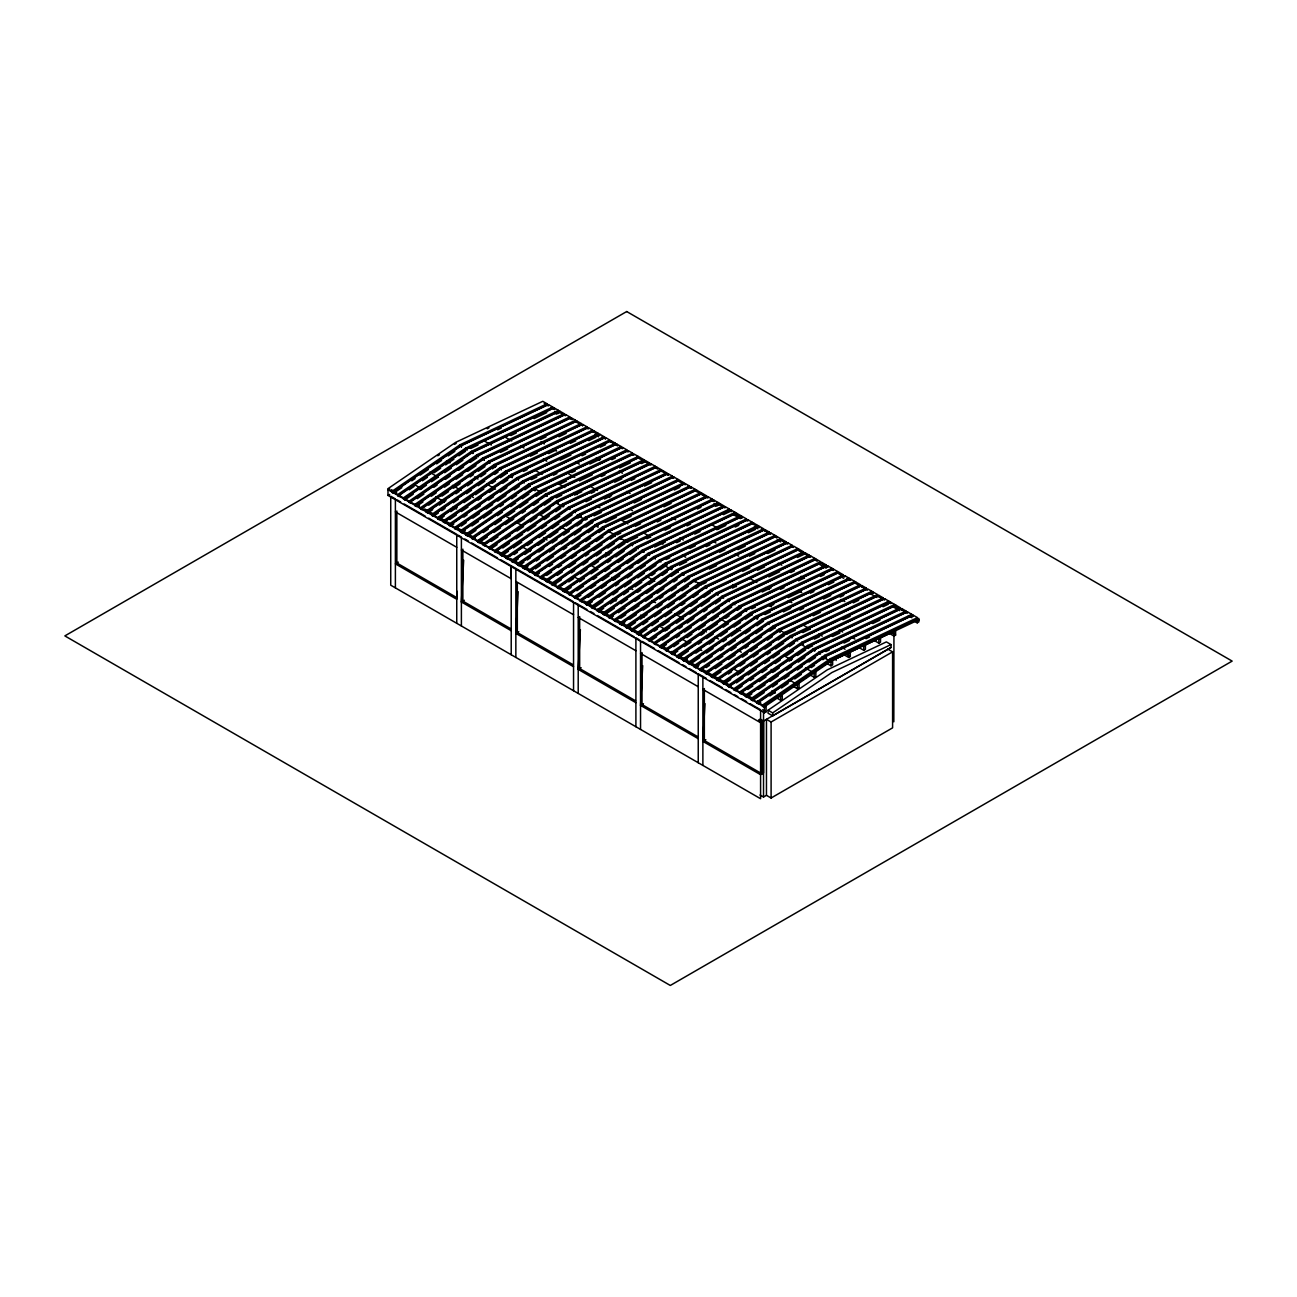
<?xml version="1.0" encoding="UTF-8"?>
<svg xmlns="http://www.w3.org/2000/svg" width="1297" height="1297" viewBox="0 0 1297 1297"><rect width="100%" height="100%" fill="white"/><g stroke="black" fill="none" stroke-linecap="round" stroke-linejoin="round"><path stroke-width="1.5" d="M558.44 410.355L471.411 451.372L471.378 452.637L558.294 411.684L558.44 410.355L554.176 407.89L467.131 448.908L399.119 495.405L399.249 496.589L397.822 495.762L465.704 449.329L552.587 408.393L552.749 407.063L548.469 404.599L461.424 445.617L461.408 446.881L459.997 444.79L547.042 403.772L546.896 405.102L459.981 446.055L392.132 492.471L393.558 493.298L401.827 487.64M467.131 450.156L465.704 448.081L552.749 407.063M472.805 453.464L472.821 452.199L559.866 411.181L564.146 413.646L563.984 414.975L477.069 455.928L409.22 502.344L410.646 503.171L410.517 501.988L478.528 455.49L565.573 414.473L569.837 416.937L569.691 418.266L482.776 459.219L414.927 505.635L416.353 506.462L422.968 501.923M478.528 456.739L477.101 454.663L564.146 413.646M581.234 423.519L494.206 464.537L494.173 465.801L581.088 424.849L581.234 423.519L576.97 421.055L489.926 462.072L421.914 508.57L422.044 509.753L420.617 508.927L488.499 462.494L575.382 421.557L575.544 420.228L571.264 417.764L484.219 458.781L484.203 460.03L482.808 457.954L569.837 416.937M489.926 463.321L488.499 461.246L575.544 420.228M495.6 466.612L495.632 465.347L582.661 424.346L586.941 426.81L586.779 428.14L499.88 469.092L432.014 515.509L433.441 516.336L438.418 512.931M501.323 469.887L499.896 467.828L586.941 426.81M500.399 477.718L507.03 473.178L505.603 471.119L592.632 430.101L592.486 431.431L505.571 472.367L437.721 518.8L439.148 519.627L444.109 516.222M512.72 476.469L511.294 474.41L598.339 433.393L598.176 434.722L511.277 475.659L443.412 522.091L444.839 522.902L444.709 521.734L512.72 475.221L599.765 434.203L604.029 436.684L603.883 438.013L516.968 478.95L449.119 525.382L450.545 526.193L453.853 523.939M465.25 530.522L461.943 532.775L460.516 531.965L528.398 485.516L615.281 444.595L615.427 443.25L611.163 440.785L524.118 481.803L456.106 528.317L456.236 529.484L454.809 528.673L522.691 482.225L609.574 441.304L609.736 439.959L605.456 437.494L518.427 478.512L518.395 479.777L517 477.685L604.029 436.684M524.118 483.051L522.691 480.976L609.736 439.959M524.847 489.747L529.825 486.343L528.398 484.267L615.427 443.25M626.824 449.832L539.795 490.85L539.763 492.114L626.678 451.161L626.824 449.832L622.56 447.368L535.515 488.385L535.499 489.65L534.088 487.559L621.133 446.541L620.971 447.887L534.072 488.823L466.207 535.239L467.633 536.066L475.918 530.408M541.189 492.941L541.222 491.676L628.251 450.659L632.531 453.123L632.369 454.453L545.47 495.405L545.486 494.141L632.531 453.123M545.47 495.405L546.912 496.216L546.912 494.968L633.957 453.95L638.221 456.414L638.075 457.744L551.16 498.697L483.311 545.113L484.738 545.94L484.608 544.772L552.619 498.259L639.648 457.241L643.928 459.705L643.766 461.035L556.867 501.988L489.001 548.404L490.428 549.231L497.059 544.708M552.619 499.507L551.193 497.432L638.221 456.414M655.325 466.288L568.281 507.305L568.264 508.57L655.163 467.617L655.325 466.288L651.045 463.823L564.017 504.841L496.005 551.355L496.135 552.522L494.708 551.695L562.59 505.263L649.473 464.326L649.619 462.997L645.355 460.532L558.31 501.55L558.294 502.814L556.883 500.723L643.928 459.705M564.017 506.089L562.59 504.014L649.619 462.997M569.691 509.397L569.707 508.132L656.752 467.115L661.016 469.579L660.87 470.908L573.955 511.861L506.106 558.277L507.532 559.104L507.403 557.921L575.414 511.423L662.443 470.406L666.723 472.87L666.577 474.199L579.662 515.152L511.796 561.569L513.223 562.395L518.2 558.991M575.414 512.672L573.987 510.596L661.016 469.579M577.797 518.216L581.105 515.963L579.678 513.888L666.723 472.87M585.352 518.443L585.385 517.179L672.413 476.161L672.268 477.491L585.352 518.443L586.811 519.254L586.811 518.006L673.84 476.988L678.12 479.452L677.974 480.782L591.059 521.734L523.194 568.151L524.62 568.978L527.944 566.708M586.779 519.254L586.811 518.006L518.8 564.503L518.93 565.687L523.891 562.282M585.887 527.068L592.502 522.545L591.075 520.47L678.12 479.452M592.486 522.545L592.502 521.297L679.547 480.279L683.811 482.743L683.665 484.073L596.75 525.026L528.9 571.442L530.327 572.269L530.197 571.085L598.209 524.572L685.238 483.57L689.518 486.035L689.372 487.364L602.457 528.301L534.591 574.733L536.018 575.56L539.341 573.29M598.209 525.82L596.782 523.761L683.811 482.743M598.938 532.516L603.899 529.111L602.473 527.052L689.518 486.035M609.606 532.402L608.18 530.343L695.208 489.326L695.062 490.655L608.147 531.592L540.298 578.024L541.724 578.851L541.595 577.668L609.606 531.154L696.635 490.136L700.915 492.617L700.769 493.946L613.854 534.883L545.988 581.315L547.415 582.126L547.302 580.959L615.297 534.445L702.342 493.427L706.622 495.908L706.46 497.237L619.544 538.174L551.695 584.607L553.122 585.417L561.406 579.759M610.336 539.098L615.297 535.693L613.87 533.634L700.915 492.617M718.019 502.474L630.974 543.492L630.942 544.756L717.857 503.82L718.019 502.474L713.739 500.01L626.694 541.027L558.699 587.541L558.812 588.708L557.402 587.898L625.267 541.449L712.166 500.529L712.312 499.183L708.032 496.719L621.004 537.736L620.971 539.001L619.577 536.909L706.622 495.908M626.694 542.276L625.267 540.201L712.312 499.183M632.369 545.583L632.401 544.318L719.446 503.301L723.71 505.765L723.564 507.111L636.649 548.047L568.799 594.464L570.21 595.291L570.096 594.123L638.092 547.61L725.136 506.592L729.417 509.056L729.254 510.386L642.339 551.338L642.372 550.074L729.417 509.056M638.092 548.858L636.665 546.783L723.71 505.765M642.339 551.338L643.798 552.149L643.798 550.901L730.843 509.883L735.107 512.347L734.961 513.677L648.046 554.63L580.197 601.046L581.623 601.873L581.494 600.706L649.489 554.192L736.534 513.174L740.814 515.639L740.652 516.968L653.737 557.921L585.887 604.337L587.314 605.164L592.275 601.759M649.489 555.44L648.062 553.365L735.107 512.347M602.943 601.662L593.021 608.455L591.594 607.628L659.46 561.196L746.359 520.259L746.505 518.93L742.241 516.465L655.196 557.483L655.163 558.748L653.769 556.656L740.814 515.639M660.886 562.023L659.46 559.947L746.505 518.93M665.134 564.503L665.166 563.238L752.211 522.221L752.049 523.55L665.134 564.503L666.593 565.314L659.962 569.837M613.416 616.059L610.109 618.329L608.682 617.502L676.564 571.069L763.447 530.133L763.609 528.803L759.329 526.339L672.284 567.356L672.268 568.621L670.857 566.53L757.902 525.512L757.756 526.841L670.841 567.794L602.992 614.211L604.418 615.037L614.34 608.244M671.36 576.419L677.991 571.896L676.564 569.821L763.609 528.803M677.958 571.912L677.991 570.648L765.035 529.63L769.299 532.094L769.153 533.424L682.238 574.376L682.254 573.112L769.299 532.094M682.238 574.376L683.681 575.187L683.681 573.939L770.726 532.921L775.006 535.385L774.844 536.715L687.929 577.668L620.079 624.084L621.506 624.911L624.814 622.641M684.427 581.867L689.388 578.478L687.961 576.403L775.006 535.385M646.879 629.11L638.61 634.784L637.184 633.957L705.065 587.525L791.948 546.588L792.094 545.259L787.83 542.778L700.785 583.796L632.774 630.31L632.904 631.493L631.477 630.666L699.359 584.234L786.241 543.297L786.404 541.968L782.123 539.503L695.079 580.521L695.062 581.769L693.668 579.694L780.697 538.677L780.551 540.006L693.636 580.959L625.786 627.375L627.213 628.202L635.481 622.528M700.785 585.044L699.359 582.985L786.404 541.968M656.622 636.827L650.008 641.35L648.581 640.54L716.463 594.091L803.346 553.171L803.492 551.841L799.228 549.361L712.183 590.378L644.171 636.892L644.301 638.075L642.874 637.249L710.756 590.816L797.639 549.879L797.801 548.55L793.521 546.069L706.476 587.087L706.46 588.352L705.065 586.276L792.094 545.259M712.183 591.627L710.756 589.568L797.801 548.55M814.889 558.407L727.86 599.425L727.828 600.689L814.743 559.753L814.889 558.407L810.625 555.943L723.58 596.96L655.569 643.474L655.698 644.641L654.272 643.831L722.153 597.382L809.036 556.462L809.198 555.116L804.918 552.652L717.889 593.669L717.857 594.934L716.463 592.859L803.492 551.841M723.58 598.209L722.153 596.134L809.198 555.116M729.254 601.516L729.287 600.252L816.316 559.234L820.596 561.698L820.434 563.044L733.535 603.98L665.669 650.413L667.096 651.224L666.966 650.056L734.977 603.543L822.022 562.525L826.286 564.989L826.14 566.335L739.225 607.272L671.376 653.688L672.803 654.515L677.764 651.126M734.977 604.791L733.551 602.716L820.596 561.698M737.361 610.352L740.684 608.082L740.684 606.834L827.713 565.816L831.993 568.281L831.831 569.61L744.932 610.563L677.066 656.979L678.493 657.806L688.431 651.013M687.507 658.827L684.2 661.097L682.773 660.27L750.655 613.838L837.538 572.901L837.684 571.572L833.42 569.107L746.375 610.125L746.359 611.39L744.948 609.298L831.993 568.281M745.451 619.188L752.082 614.665L750.655 612.589L837.684 571.572M849.081 578.154L762.052 619.172L762.02 620.436L848.935 579.483L849.081 578.154L844.817 575.69L757.772 616.707L757.756 617.972L756.346 615.88L843.39 574.863L843.228 576.192L756.329 617.145L688.464 663.561L689.891 664.388L699.829 657.595M769.17 624.538L767.743 622.463L854.788 581.445L854.626 582.775L767.727 623.727L699.861 670.144L701.288 670.971L701.158 669.803L769.17 623.29L856.215 582.272L860.478 584.736L860.333 586.066L773.417 627.018L773.45 625.754L860.478 584.736M774.844 627.845L774.876 626.581L861.905 585.563L866.185 588.027L866.023 589.357L779.124 630.31L711.259 676.726L712.685 677.553L720.97 671.895M730.714 679.596L724.083 684.135L722.656 683.308L790.538 636.876L877.421 595.939L877.583 594.61L873.303 592.145L786.274 633.163L718.262 679.66L718.392 680.844L716.965 680.017L784.847 633.585L871.73 592.648L871.876 591.319L867.612 588.854L780.567 629.872L780.551 631.136L779.14 629.045L866.185 588.027M786.241 634.411L784.847 632.336L871.876 591.319M751.855 693.895L746.877 697.3L745.451 696.473L813.332 650.04L900.231 609.104L900.377 607.774L896.097 605.294L809.069 646.311L741.057 692.825L741.187 694.008L739.76 693.182L807.642 646.749L894.525 605.812L894.671 604.483L890.407 602.003L803.362 643.02L735.367 689.534L735.48 690.717L734.053 689.891L801.935 643.458L888.834 602.521L888.98 601.192L884.7 598.728L797.671 639.745L729.66 686.243L729.789 687.426L728.363 686.599L796.245 640.167L883.127 599.23L883.273 597.901L879.009 595.436L791.964 636.454L791.948 637.702L790.538 635.627L877.583 594.61M797.671 640.977L796.245 638.918L883.273 597.901M803.362 644.269L801.935 642.21L888.98 601.192M812.668 645.874L809.036 647.576L807.609 646.749L807.642 645.501L894.671 604.483M906.068 611.065L819.039 652.083L819.007 653.331L905.922 612.395L906.068 611.065L901.804 608.585L814.759 649.602L814.743 650.867L813.332 650.04L813.332 648.792L900.377 607.774M824.714 656.622L824.73 655.358L911.775 614.34L911.629 615.686L824.714 656.622L826.157 657.433L822.849 659.703M831.863 660.724L830.437 658.649L917.465 617.631L917.319 618.977L830.404 659.914L762.555 706.346L763.982 707.157L831.863 660.724L918.746 619.788L918.892 618.458L831.863 659.476L763.852 705.99L763.982 707.157M457.192 591.319L456.755 599.279L395.39 563.838L398.325 562.136M511.213 630.715L461.392 601.954L463.678 560.223M573.55 666.707L515.849 633.39L518.135 591.659M635.903 702.698L578.203 669.382L580.375 629.629M698.24 738.69L640.54 705.373L642.712 665.637M760.026 719.008L763.528 721.019L763.528 772.996L760.593 774.682L702.877 741.365L704.952 703.606M548.469 404.599L548.323 405.929L544.205 403.464M554.014 409.22L554.176 407.89M559.866 411.181L559.72 412.511L556.089 414.213M565.573 414.473L565.411 415.802L558.196 411.554M571.118 419.093L571.264 417.764M576.808 422.384L576.97 421.055M582.515 425.675L582.661 424.346M592.632 430.101L588.368 427.621L588.206 428.967L586.779 428.14M593.913 432.258L594.058 430.912L598.339 433.393M599.765 434.203L599.603 435.549L591.464 430.766M605.31 438.824L605.456 437.494M611 442.115L611.163 440.785M616.707 445.406L616.853 444.077L621.133 446.541M622.56 447.368L622.398 448.697L620.971 447.887M628.251 450.659L628.105 451.988L626.678 451.161M639.502 458.571L639.648 457.241M645.355 460.532L645.193 461.862L641.577 463.564M651.045 463.823L650.899 465.153L636.989 457.047M656.59 468.444L656.752 467.115M662.443 470.406L662.297 471.735L660.87 470.908M667.987 475.026L668.15 473.697L672.413 476.161M673.84 476.988L673.694 478.317L672.268 477.491M679.385 481.609L679.547 480.279M685.092 484.9L685.238 483.57M690.798 488.191L690.944 486.845L695.208 489.326M696.489 491.482L696.635 490.136M702.196 494.773L702.342 493.427M708.032 496.719L707.886 498.048L694.77 490.412M713.593 501.339L713.739 500.01M719.446 503.301L719.284 504.63L715.668 506.349M725.136 506.592L724.991 507.921L717.533 503.544M730.843 509.883L730.681 511.213L723.434 514.633M736.388 514.504L736.534 513.174M742.241 516.465L742.079 517.795L734.961 513.677M752.211 522.221L747.931 519.757L747.785 521.086L746.359 520.259M753.476 524.377L753.638 523.048L757.902 525.512M759.183 527.668L759.329 526.339M764.873 530.959L765.035 529.63M770.58 534.251L770.726 532.921M776.271 537.542L776.433 536.212L780.697 538.677M782.123 539.503L781.978 540.833L780.551 540.006M787.83 542.778L787.668 544.124L782.318 540.946M799.065 550.706L799.228 549.361M804.918 552.652L804.772 553.997L797.525 557.402M810.625 555.943L810.463 557.272L796.326 549.036M816.17 560.563L816.316 559.234M822.022 562.525L821.86 563.855L820.434 563.044M827.567 567.146L827.713 565.816M833.42 569.107L833.258 570.437L831.831 569.61M838.964 573.728L839.11 572.399L843.39 574.863M844.655 577.019L844.817 575.69M850.362 580.31L850.508 578.981L854.788 581.445M856.052 583.601L856.215 582.272M861.759 586.893L861.905 585.563M873.303 592.145L873.157 593.475L871.73 592.648M878.847 596.766L879.009 595.436M884.7 598.728L884.554 600.057L876.869 595.534M890.245 603.348L890.407 602.003M895.951 606.639L896.097 605.294M901.642 609.93L901.804 608.585M911.775 614.34L907.495 611.876L907.349 613.222L905.922 612.395M917.465 617.631L913.201 615.167L913.056 616.497L911.629 615.686M392.132 492.471L392.002 491.304L459.997 444.79L459.997 446.038M393.558 493.298L393.429 492.13L461.424 445.617L461.424 446.865M411.765 480.847L415.072 478.577M420.033 475.172L428.318 469.514M436.603 463.856L441.564 460.451M448.178 455.928L454.809 451.388M397.822 495.762L397.693 494.595L465.704 448.081L465.704 449.329M409.187 489.796L414.148 486.391M422.433 480.733L427.394 477.328M434.025 472.805L440.64 468.266M445.601 464.877L453.885 459.219M458.846 455.814L465.477 451.291M403.529 499.053L403.399 497.886L471.411 451.372L471.411 452.621L403.529 499.053L404.956 499.88L413.224 494.222M404.956 499.88L404.826 498.697L472.821 452.199L472.821 453.447L471.378 452.637M419.855 489.682L426.47 485.159M431.447 481.754L438.062 477.231M444.676 472.692L451.307 468.168M456.268 464.764L462.899 460.24M409.22 502.344L409.09 501.177L477.101 454.663L477.101 455.912M417.277 498.632L423.892 494.108M433.83 487.315L437.138 485.046M445.422 479.387L450.383 475.983M458.668 470.325L463.629 466.92M470.244 462.397L476.874 457.857M414.927 505.635L414.797 504.468L482.808 457.954L482.808 459.203M416.353 506.462L416.224 505.279L484.219 458.781L484.219 460.03M431.252 496.265L436.214 492.86M444.498 487.202L449.459 483.813M456.074 479.274L462.705 474.751M467.666 471.346L475.95 465.688M420.617 508.927L420.487 507.743L488.499 461.246L488.499 462.494M428.675 505.214L435.289 500.691M441.92 496.151L448.535 491.628M453.496 488.223L460.127 483.7M470.065 476.907L473.373 474.637M478.334 471.249L484.965 466.709M426.324 512.218L426.194 511.034L494.206 464.537L494.206 465.785L426.324 512.218L427.751 513.045L432.712 509.64M427.751 513.045L427.621 511.861L495.632 465.347L495.632 466.596L492.309 468.865M439.343 505.117L445.957 500.577M455.896 493.784L459.203 491.514M467.487 485.856L472.448 482.452M480.717 476.793L485.694 473.405M432.014 515.509L431.885 514.325L499.896 467.828L499.896 469.076M433.441 516.336L433.311 515.152L501.323 468.639L588.368 427.621M441.726 510.661L445.033 508.408M453.318 502.733L458.279 499.345M466.563 493.671L471.524 490.282M478.139 485.743L484.77 481.219M494.708 474.426L498.016 472.157M437.721 518.8L437.592 517.616L505.603 471.119L505.603 472.367M439.148 519.627L439.018 518.443L507.03 471.93L594.058 430.912M450.74 511.699L457.355 507.159M463.969 502.636L470.6 498.097M475.561 494.708L483.846 489.034M492.114 483.376L495.438 481.106M443.412 522.091L443.282 520.908L511.294 474.41L511.294 475.659M449.816 519.513L456.431 514.974M461.392 511.585L468.022 507.046M477.961 500.253L481.268 497.999M489.536 492.325L494.514 488.937M502.782 483.262L507.759 479.874M449.119 525.382L448.989 524.199L517 477.685L517 478.933M450.545 526.193L450.416 525.026L518.427 478.512L518.427 479.76M463.791 517.146L467.098 514.877M475.383 509.218L480.344 505.814M488.612 500.156L493.59 496.751M500.204 492.228L506.835 487.688M454.809 528.673L454.68 527.49L522.691 480.976L522.691 482.225M461.213 526.096L466.174 522.691M472.789 518.168L479.42 513.628M486.035 509.105L492.665 504.565M497.626 501.177L505.911 495.519M514.179 489.844L519.157 486.456M460.516 531.965L460.386 530.781L528.398 484.267L528.398 485.516M461.943 532.775L461.813 531.608L529.825 485.094L616.853 444.077M471.865 525.982L478.496 521.459M483.457 518.054L491.741 512.396M500.01 506.738L503.333 504.468M511.602 498.81L516.579 495.405M466.207 535.239L466.077 534.072L534.088 487.559L534.088 488.807M467.633 536.066L467.504 534.899L535.515 488.385L535.515 489.634M497.432 515.687L502.409 512.283M510.678 506.624L515.655 503.22M522.269 498.697L528.9 494.157M471.913 538.531L471.784 537.363L539.795 490.85L539.795 492.098L471.913 538.531L473.34 539.357L473.21 538.19L541.222 491.676L541.222 492.925L536.245 496.329M483.262 532.564L488.239 529.16M494.854 524.637L501.485 520.113M508.1 515.574L514.731 511.05M519.692 507.646L527.976 501.988M477.604 541.822L477.474 540.654L545.486 494.141L545.486 495.389L477.604 541.822L479.031 542.649L487.315 536.99M479.031 542.649L478.901 541.481L546.912 494.968L546.912 496.216M493.93 532.451L500.561 527.928M505.522 524.523L513.807 518.865M522.075 513.207L525.398 510.937M533.667 505.279L538.644 501.874M483.311 545.113L483.181 543.946L551.193 497.432L551.193 498.68M491.352 541.416L497.983 536.877M519.497 522.156L524.474 518.751M532.743 513.093L537.72 509.705M544.335 505.165L550.966 500.642M489.001 548.404L488.888 547.237L556.883 500.723L556.883 501.971M490.428 549.231L490.298 548.064L558.31 501.55L558.31 502.798M505.327 539.033L510.305 535.645M516.919 531.105L523.55 526.582M530.165 522.043L536.796 517.519M541.757 514.115L550.041 508.456M494.708 551.695L494.579 550.528L562.59 504.014L562.59 505.263M502.75 547.999L509.381 543.459M515.995 538.936L522.626 534.396M527.587 531.008L535.872 525.334M544.14 519.675L549.117 516.287M555.732 511.748L560.693 508.359M500.399 554.986L500.285 553.819L568.281 507.305L568.281 508.554L500.399 554.986L501.826 555.813L508.456 551.274M501.826 555.813L501.696 554.63L569.707 508.132L569.707 509.381L568.264 508.57M513.417 547.885L521.702 542.227M541.562 528.625L546.54 525.236M554.808 519.562L559.769 516.174M506.106 558.277L505.976 557.11L573.987 510.596L573.987 511.845M514.147 554.565L517.471 552.311M527.393 545.518L532.37 542.114M538.985 537.59L545.615 533.051M552.23 528.528L558.861 523.988M563.822 520.6L572.09 514.925M511.796 561.569L511.683 560.401L579.678 513.888L579.678 515.136M513.223 562.395L513.109 561.212L581.105 514.714L668.15 473.697M524.815 554.467L531.446 549.928M538.06 545.405L544.691 540.865M549.652 537.477L557.937 531.819M566.205 526.144L571.183 522.756M517.503 564.86L517.373 563.692L585.385 517.179L585.385 518.427L517.503 564.86L518.93 565.687M527.198 560.012L530.522 557.759M538.79 552.084L543.767 548.696M552.036 543.038L557.013 539.633M563.628 535.11L568.589 531.705M576.873 526.047L581.834 522.642M523.194 568.151L523.08 566.967L591.075 520.47L591.075 521.718M524.62 568.978L524.507 567.794L592.502 521.297L592.502 522.545M536.212 561.05L539.52 558.78M549.458 551.987L554.435 548.582M561.05 544.059L567.664 539.52M574.295 534.996L580.91 530.473M528.9 571.442L528.771 570.258L596.782 523.761L596.782 525.009M535.288 568.864L540.265 565.46M546.88 560.936L553.511 556.413M563.433 549.604L566.757 547.35M571.718 543.946L579.986 538.287M588.271 532.629L593.232 529.225M534.591 574.733L534.477 573.55L602.473 527.052L602.473 528.301M536.018 575.56L535.904 574.376L603.899 527.863L690.944 486.845M549.263 566.497L552.587 564.227M560.855 558.569L565.832 555.165M574.101 549.506L579.062 546.102M585.693 541.579L590.654 538.174M540.298 578.024L540.168 576.841L608.18 530.343L608.18 531.592M546.686 575.446L551.663 572.042M558.277 567.519L561.585 565.249M571.523 558.456L576.484 555.067M583.115 550.528L589.73 546.005M596.361 541.465L602.975 536.942M545.988 581.315L545.875 580.132L613.87 533.634L613.87 534.883M557.353 575.333L562.331 571.945M568.945 567.405L575.56 562.882M585.498 556.089L588.806 553.819M593.783 550.414L602.051 544.756M551.695 584.607L551.565 583.423L619.577 536.909L619.577 538.158M553.122 585.417L552.992 584.25L621.004 537.736L621.004 538.985M571.328 572.966L574.636 570.696M582.92 565.038L587.881 561.633M596.166 555.975L601.127 552.587M607.758 548.047L614.373 543.524M557.402 587.898L557.272 586.714L625.267 540.201L625.267 541.449M568.751 581.915L573.728 578.527M580.343 573.987L586.957 569.464M593.588 564.925L598.549 561.536M605.18 556.997L611.795 552.473M618.426 547.934L625.041 543.411M563.093 591.189L562.963 590.005L630.974 543.492L630.974 544.74L563.093 591.189L564.519 591.999L571.134 587.476M564.519 591.999L564.39 590.832L632.401 544.318L632.401 545.567L630.942 544.756M579.419 581.818L584.38 578.413M591.01 573.89L597.625 569.351M607.563 562.558L610.871 560.288M615.848 556.899L624.116 551.225M568.799 594.464L568.67 593.296L636.665 546.783L636.665 548.031M576.841 590.767L583.455 586.228M593.394 579.435L596.701 577.181M604.986 571.507L609.947 568.118M618.231 562.444L623.192 559.056M629.823 554.516L636.438 549.993M574.49 597.755L574.36 596.588L642.372 550.074L642.372 551.322L574.49 597.755L575.917 598.582L575.787 597.414L643.798 550.901L643.798 552.149M577.57 597.447L580.878 595.193M590.816 588.384L595.777 584.996M602.408 580.456L609.023 575.933M615.653 571.41L620.615 568.005M627.245 563.482L633.86 558.942M580.197 601.046L580.067 599.879L648.062 553.365L648.062 554.613M588.238 597.35L593.199 593.945M601.484 588.287L606.445 584.882M613.076 580.359L619.69 575.819M629.629 569.026L632.936 566.773M637.913 563.368L646.182 557.71M585.887 604.337L585.758 603.17L653.769 556.656L653.769 557.905M587.314 605.164L587.184 603.997L655.196 557.483L655.196 558.731M598.906 597.236L605.521 592.713M615.459 585.904L618.766 583.65M627.051 577.976L632.012 574.587M640.296 568.929L645.258 565.524M591.594 607.628L591.464 606.461L659.46 559.947L659.46 561.196M593.021 608.455L592.891 607.288L660.886 560.774L747.931 519.757M612.881 594.869L617.842 591.464M624.473 586.941L631.088 582.402M637.719 577.878L644.333 573.339M649.311 569.95L655.925 565.411M597.285 610.919L597.155 609.752L665.166 563.238L665.166 564.487L597.285 610.919L598.711 611.746L603.672 608.342M598.711 611.746L598.582 610.579L666.593 564.065L753.638 523.048M610.303 603.818L616.918 599.295M623.549 594.756L628.51 591.367M635.141 586.828L641.756 582.304M651.694 575.511L655.001 573.242M602.992 614.211L602.862 613.043L670.857 566.53L670.857 567.778M604.418 615.037L604.289 613.854L672.284 567.356L672.284 568.605M620.971 603.705L627.586 599.182M637.524 592.389L640.831 590.119M649.116 584.461L654.077 581.056M662.362 575.398L667.323 571.993M608.682 617.502L608.552 616.334L676.564 569.821L676.564 571.069M610.109 618.329L609.979 617.145L677.991 570.648L677.991 571.896M618.393 612.67L625.008 608.131M634.946 601.338L639.907 597.933M646.538 593.41L653.153 588.887M659.784 584.347L666.399 579.824M614.389 620.793L614.259 619.626L682.254 573.112L682.254 574.36L614.389 620.793L615.816 621.62L615.686 620.436L683.681 573.939L683.681 575.187M620.777 618.215L625.738 614.827M632.369 610.287L638.983 605.764M645.614 601.224L652.229 596.701M657.206 593.296L663.821 588.773M673.759 581.98L677.066 579.71M620.079 624.084L619.95 622.917L687.961 576.403L687.961 577.651M621.506 624.911L621.376 623.727L689.388 577.23L776.433 536.212M629.791 619.236L636.405 614.713M643.036 610.19L649.651 605.65M659.589 598.857L662.897 596.588M671.181 590.929L676.142 587.525M625.786 627.375L625.657 626.192L693.668 579.694L693.668 580.943M627.213 628.202L627.083 627.018L695.079 580.521L695.079 581.753M640.459 619.139L647.073 614.6M657.012 607.807L661.973 604.418M668.603 599.879L675.218 595.355M681.849 590.816L688.464 586.293M631.477 630.666L631.347 629.483L699.359 582.985L699.359 584.234M642.842 624.684L647.803 621.295M654.434 616.756L661.048 612.233M667.679 607.709L674.294 603.17M679.255 599.781L685.886 595.242M695.824 588.449L699.132 586.179M637.184 633.957L637.054 632.774L705.065 586.276L705.065 587.525M638.61 634.784L638.481 633.601L706.476 587.087L706.476 588.335M651.856 625.721L658.471 621.182M665.102 616.659L671.716 612.119M681.655 605.326L684.962 603.073M693.247 597.398L698.208 594.01M642.874 637.249L642.745 636.065L710.756 589.568L710.756 590.816M654.239 631.266L657.547 629.013M662.508 625.608L669.139 621.085M679.077 614.275L684.038 610.887M690.653 606.348L697.283 601.824M703.898 597.301L710.529 592.761M648.581 640.54L648.451 639.356L716.463 592.859L716.463 594.091M650.008 641.35L649.878 640.183L717.889 593.669L717.889 594.918M664.907 631.169L669.868 627.764M676.499 623.241L683.114 618.701M689.745 614.178L696.359 609.639M701.32 606.25L709.605 600.592M654.272 643.831L654.142 642.647L722.153 596.134L722.153 597.382M662.329 640.118L668.944 635.595M678.882 628.786L682.19 626.532M687.151 623.127L693.782 618.604M703.72 611.811L707.027 609.541M715.296 603.883L720.273 600.479M659.978 647.122L659.849 645.938L727.86 599.425L727.86 600.673L659.978 647.122L661.405 647.933L666.366 644.544M661.405 647.933L661.275 646.765L729.287 600.252L729.287 601.5L727.828 600.689M676.304 637.751L679.612 635.481M684.573 632.077L691.204 627.553M701.142 620.76L706.103 617.356M712.718 612.832L719.349 608.293M665.669 650.413L665.539 649.23L733.551 602.716L733.551 603.964M673.727 646.7L678.688 643.296M686.972 637.638L691.933 634.233M698.548 629.71L705.179 625.186M711.794 620.647L718.425 616.124M723.386 612.719L731.67 607.061M671.376 653.688L671.246 652.521L739.258 606.007L826.286 564.989M672.803 654.515L672.673 653.348L740.684 606.834L740.684 608.082M684.394 646.587L691.009 642.064M700.947 635.271L704.255 633.001M709.216 629.596L717.5 623.938M725.785 618.28L729.092 616.01M677.066 656.979L676.937 655.812L744.948 609.298L744.948 610.547M678.493 657.806L678.363 656.639L746.375 610.125L746.375 611.373M698.37 644.22L701.677 641.95M706.638 638.562L713.269 634.022M723.191 627.229L728.168 623.825M734.783 619.301L741.414 614.778M682.773 660.27L682.644 659.103L750.655 612.589L750.655 613.838M684.2 661.097L684.07 659.93L752.082 613.416L839.11 572.399M695.792 653.169L700.753 649.781M709.037 644.106L713.999 640.718M720.613 636.178L727.244 631.655M733.859 627.116L740.49 622.592M688.464 663.561L688.334 662.394L756.346 615.88L756.346 617.129M689.891 664.388L689.761 663.221L757.772 616.707L757.772 617.956M706.443 653.056L713.074 648.532M723.013 641.739L726.32 639.47M731.281 636.081L739.566 630.407M694.171 666.853L694.041 665.685L762.052 619.172L762.052 620.42L694.171 666.853L695.597 667.679L698.905 665.41M695.597 667.679L695.468 666.512L763.479 619.998L850.508 578.981M703.866 662.021L712.15 656.347M720.435 650.689L723.742 648.419M728.703 645.031L735.334 640.491M745.256 633.698L750.233 630.31M756.848 625.77L763.479 621.247L762.02 620.436M699.861 670.144L699.732 668.976L767.743 622.463L767.743 623.711M706.265 667.566L709.572 665.312M717.841 659.638L722.818 656.25M731.086 650.591L736.064 647.187M742.678 642.663L749.309 638.124M755.924 633.601L762.555 629.061M705.568 673.435L705.438 672.268L773.45 625.754L773.45 627.002L705.568 673.435L706.995 674.262L706.865 673.078L774.876 626.581L774.876 627.829L769.899 631.217M715.263 668.603L721.894 664.064M728.509 659.541L735.14 655.001M745.078 648.208L748.385 645.938M753.346 642.55L761.631 636.892M711.259 676.726L711.145 675.559L779.14 629.045L779.14 630.293M712.685 677.553L712.556 676.369L780.567 629.872L780.567 631.12M725.931 668.49L734.215 662.832M742.484 657.157L747.461 653.769M750.768 651.499L757.399 646.976M767.321 640.183L772.299 636.778M716.965 680.017L716.836 678.85L784.847 632.336L784.847 633.585M728.33 674.051L731.638 671.781M739.906 666.123L744.883 662.718M753.152 657.06L758.129 653.656M764.744 649.132L771.375 644.593M777.989 640.07L784.62 635.53M722.656 683.308L722.542 682.141L790.538 635.627L790.538 636.876M724.083 684.135L723.953 682.952L791.964 636.454L791.964 637.702M737.328 675.072L743.959 670.533M750.574 666.01L757.205 661.486M767.127 654.677L770.45 652.423M775.411 649.019L783.696 643.361M728.363 686.599L728.233 685.416L796.245 638.918L796.245 640.167M736.404 682.887L743.035 678.363M747.996 674.959L756.281 669.301M764.549 663.642L769.526 660.238M772.834 657.968L779.448 653.445M789.387 646.652L794.348 643.247M734.053 689.891L733.94 688.707L801.935 642.21L801.935 643.458M737.134 689.582L742.111 686.178M750.379 680.52L753.703 678.25M761.971 672.592L766.949 669.187M775.217 663.529L780.194 660.124M786.809 655.601L793.424 651.078M739.76 693.182L739.63 691.998L807.642 645.501L807.642 646.749M747.802 689.469L752.779 686.081M759.394 681.541L766.024 677.018M772.639 672.478L779.27 667.955M789.192 661.162L792.516 658.892M797.477 655.488L805.745 649.829M745.451 696.473L745.337 695.289L813.332 648.792L813.332 650.04M746.877 697.3L746.764 696.116L814.759 649.602L814.759 650.851M758.469 689.356L765.1 684.832M770.061 681.428L778.346 675.769M786.614 670.111L791.592 666.707M798.206 662.183L804.837 657.644M751.158 699.764L751.028 698.58L819.039 652.083L819.039 653.315L751.158 699.764L752.584 700.575L764.176 692.647M752.584 700.575L752.455 699.407L820.466 652.894L907.495 611.876M772.445 686.988L777.422 683.6M784.037 679.061L789.014 675.672M797.282 669.998L802.243 666.609M808.874 662.07L815.489 657.547M756.848 703.055L756.735 701.872L824.73 655.358L824.73 656.606L756.848 703.055L758.275 703.866L758.161 702.698L826.157 656.185L913.201 615.167M769.867 695.938L774.844 692.549M781.459 688.01L788.09 683.487M794.704 678.963L801.319 674.424M811.257 667.631L814.565 665.361M762.555 706.346L762.425 705.163L830.437 658.649L830.437 659.897M768.424 703.039L774.957 698.597M781.491 694.138L786.387 690.798M802.713 679.677L807.609 676.337M815.781 670.76L827.21 662.978M768.035 710.221L827.21 669.884L886.37 641.902L891.023 644.577L891.023 647.56L772.688 715.879L768.035 713.204L768.035 710.221L772.688 712.896L772.688 715.879M772.688 712.896L831.847 672.559L891.023 644.577M454.534 444.304L456.204 443.347M437.738 455.766L439.407 454.793M487.283 428.772L488.969 427.799M387.998 489.699L764.436 707.043L766.105 706.071L766.105 711.794L764.436 712.766L387.998 495.422L387.998 489.699L389.667 488.742M387.998 495.422L389.667 494.465M461.392 601.954L464.342 600.252M515.849 633.39L518.784 631.704M578.203 669.382L581.137 667.696M640.54 705.373L643.474 703.687M822.217 656.59L830.972 661.648L832.642 660.676L832.642 664.875L830.972 665.831L827.47 663.821M805.421 668.052L814.176 673.094L815.845 672.138L815.845 676.321L814.176 677.293L810.674 675.267M788.625 679.498L797.379 684.557L799.065 683.6L799.065 687.783L797.379 688.756L793.877 686.729M702.877 741.365L705.827 739.679M848.627 657.433L850.297 656.46L850.297 652.261L848.627 653.234L848.627 657.433L843.374 654.401M863.737 650.3L865.407 649.327L865.407 645.144L863.737 646.101L863.737 650.3L858.484 647.268M918.892 619.804L917.222 620.76L917.222 622.852L918.892 621.879L918.892 619.804L917.319 618.977M878.831 643.166L880.517 642.21L880.517 638.011L878.831 638.983L878.831 643.166L873.578 640.134M780.583 700.202L782.269 699.245L782.269 695.046L780.583 696.019L780.583 700.202L777.081 698.191M893.828 721.797L893.941 631.85L895.611 630.877L895.611 635.076L893.941 636.049L888.688 633.001M890.893 647.479L760.593 722.721L702.877 689.404M766.462 795.337L766.462 719.332L771.099 722.007L892.595 651.856L892.595 727.86L771.099 798.012L766.462 795.337L763.528 797.023L760.026 795.012M832.674 660.384L845.401 654.369M850.864 651.775L859.96 647.479M863.591 645.76L876.334 639.729M879.982 638.011L889.077 633.714M497.626 429.81L501.242 428.107M470.73 448.454L477.961 445.049M534.105 418.607L546.767 412.624M510.823 435.549L516.255 432.987M500.496 452.361L507.743 448.94M540.606 439.44L546.037 436.878M558.975 436.765L566.222 433.344M530.262 456.252L537.509 452.848M548.647 453.577L555.878 450.172M570.372 443.347L575.803 440.785M523.566 471.362L527.182 469.66M588.741 440.656L595.988 437.251M560.045 460.159L570.907 455.036M531.332 479.663L536.763 477.101M582.029 455.766L585.66 454.063M600.138 447.238L605.569 444.676M553.333 475.269L556.948 473.567M571.701 472.594L575.333 470.876M589.811 464.05L600.673 458.943M543.005 492.082L546.621 490.379M561.115 483.554L566.546 480.992M611.811 459.673L615.427 457.971M579.483 480.879L592.162 474.897M556.202 497.821L561.65 495.259M601.484 476.485L605.099 474.783M619.577 467.958L630.439 462.834M574.587 495.13L581.818 491.725M591.14 493.298L594.772 491.595M614.681 482.208L621.928 478.804M585.985 501.712L591.416 499.15M631.25 480.393L634.865 478.674M604.353 499.037L611.6 495.616M644.463 486.116L651.694 482.695M594.026 515.849L601.273 512.445M634.12 502.928L641.367 499.523M605.423 522.432L616.286 517.308M674.229 490.007L679.66 487.461M623.792 519.74L631.039 516.336M663.902 506.835L671.133 503.414M617.08 534.867L620.712 533.148M635.19 526.323L640.621 523.777M657.19 521.945L660.805 520.243M628.478 541.433L637.54 537.169M697.283 509.024L700.915 507.322M646.863 538.758L650.478 537.055M664.972 530.23L670.403 527.668M686.956 525.836L690.588 524.134M654.628 547.042L665.491 541.919M676.629 542.665L680.244 540.946M694.738 534.121L700.169 531.575M716.738 529.743L725.785 525.48M666.301 559.477L669.917 557.775M689.842 548.388L695.273 545.826M735.107 527.052L738.723 525.35M706.395 546.556L710.026 544.853M679.515 565.2L686.745 561.796M748.32 532.791L755.551 529.371M719.608 552.279L725.039 549.717M737.977 549.604L745.224 546.183M709.281 569.107L716.528 565.687M749.374 556.186L754.805 553.624M702.569 584.217L706.184 582.499M767.759 553.495L774.99 550.09M742.678 571.296L749.909 567.875M757.432 570.323L764.663 566.902M732.335 588.108L735.966 586.406M768.829 576.906L779.692 571.782M790.813 572.512L794.445 570.81M762.117 592.016L771.164 587.752M780.486 589.324L784.101 587.622M798.595 580.797L804.027 578.235M751.79 608.828L755.405 607.126M820.596 576.419L824.211 574.701M770.159 606.153L773.774 604.434M788.268 597.609L800.93 591.643M764.987 614.551L770.418 611.989M810.252 593.232L813.884 591.529M828.361 584.704L833.793 582.142M783.372 611.876L790.603 608.455M799.925 610.044L803.556 608.342M823.465 598.955L830.712 595.55M840.034 597.123L843.65 595.42M813.138 615.767L820.385 612.362M788.057 633.568L795.304 630.147M853.231 602.862L858.663 600.3M802.811 632.596L810.041 629.175M842.904 619.674L850.151 616.253M814.208 639.178L819.639 636.616M883.014 606.753L888.445 604.191M832.577 636.487L839.824 633.082M872.686 623.565L879.917 620.161M825.865 651.597L829.496 649.894M843.974 643.069L849.405 640.507M865.974 638.691L869.59 636.973M547.042 403.772L542.778 401.308L455.733 442.326L387.722 488.839L392.002 491.304M551.209 407.517L554.694 409.528M568.702 417.618L572.204 419.644M575.382 421.557L582.71 425.708M601.97 436.83L605.472 438.856M608.974 440.867L617.729 445.925M632.369 454.453L633.795 455.279M654.499 467.147L658.001 469.174M663.253 472.205L668.506 475.237M677.261 480.295L684.265 484.332M687.767 486.359L691.269 488.385M710.529 499.507L714.031 501.517M728.039 509.608L731.54 511.634M750.801 522.756L757.805 526.793M761.307 528.819L770.061 533.878M773.563 535.888L777.065 537.915M791.948 546.588L793.375 547.415M813.835 559.137L817.337 561.163M822.59 564.195L827.843 567.227M836.597 572.285L843.601 576.322M847.103 578.349L850.605 580.375M854.107 582.402L864.613 588.465M866.023 589.357L867.45 590.184M887.375 601.597L890.877 603.624M894.379 605.65L904.884 611.714M736.55 515.055L741.787 518.087M554.776 411.506L558.277 413.532M595.047 434.754L598.549 436.781M714.112 503.495L717.614 505.522M733.372 514.617L740.376 518.67M754.384 526.744L757.886 528.771M777.146 539.892L780.648 541.919M819.169 564.146L826.173 568.199M840.18 576.29L843.682 578.3M869.947 593.475L876.95 597.512M892.709 606.607L899.713 610.66M908.467 615.702L911.969 617.729M913.72 620.825L917.222 622.852M596.215 458.019L599.717 460.046M618.977 471.168L622.479 473.194M711.777 524.75L718.781 528.787M778.297 563.157L781.799 565.184M801.06 576.29L804.562 578.316M841.331 599.554L844.833 601.565M892.109 633.049L895.611 635.076M540.833 441.904L544.335 443.931M553.089 448.973L556.591 450.999M575.852 462.121L579.354 464.148M626.629 491.433L630.131 493.46M672.154 517.714L675.656 519.74M712.426 540.962L715.928 542.989M735.188 554.111L738.69 556.137M798.222 590.508L801.724 592.518M887.959 649.181L892.595 651.856M504.728 436.894L511.731 440.948M520.486 446.006L523.988 448.016M543.232 459.138L546.734 461.165M567.746 473.292L574.749 477.328M590.508 486.44L597.512 490.477M606.266 495.535L609.768 497.545M629.029 508.667L632.531 510.694M679.806 537.996L683.308 540.006M749.844 578.43L756.848 582.466M765.603 587.525L769.105 589.535M788.365 600.657L791.867 602.683M839.143 629.985L842.645 631.996M851.399 637.054L854.901 639.081M484.365 440.996L491.368 445.033M535.142 470.308L542.146 474.362M557.905 483.457L564.908 487.494M573.663 492.552L577.165 494.579M596.425 505.684L599.927 507.711M620.939 519.838L627.943 523.891M643.701 532.986L650.705 537.023M659.46 542.081L662.962 544.108M682.222 555.229L685.724 557.24M732.983 584.542L736.485 586.568M768.002 604.759L771.504 606.785M803.021 624.976L810.025 629.013M818.78 634.071L822.282 636.097M841.542 647.219L845.044 649.23M846.795 654.434L850.297 656.46M534.996 488.823L542 492.876M608.536 531.284L615.54 535.337M620.793 538.368L627.797 542.405M694.333 580.813L701.337 584.866M780.129 630.358L787.133 634.395M494.173 465.801L495.632 466.596M539.763 492.114L541.222 492.925M773.417 627.018L774.876 627.829M819.007 653.331L820.466 654.142M508.813 475.642L512.315 477.669M531.575 488.791L535.077 490.801M556.089 502.944L563.093 506.981M577.1 515.071L585.855 520.129M594.61 525.172L598.112 527.198M662.897 564.6L671.651 569.659M753.93 617.161L757.432 619.188M776.692 630.31L780.194 632.336M801.206 644.463L808.209 648.5M446.492 460.824L449.994 462.834M474.507 476.988L478.009 479.015M486.764 484.073L495.519 489.131M539.293 514.39L546.296 518.443M560.304 526.533L569.059 531.575M605.829 552.814L609.331 554.824M646.101 576.063L654.855 581.121M719.624 618.523L728.379 623.565M737.134 628.623L740.636 630.65M784.409 655.925L791.413 659.962M429.696 472.27L438.451 477.328M452.458 485.418L461.213 490.477M469.968 495.519L473.47 497.545M504.987 515.736L511.991 519.789M515.493 521.816L522.496 525.852M543.508 537.979L547.01 540.006M590.784 565.281L597.787 569.318M611.795 577.408L615.297 579.435M629.304 587.509L632.806 589.535M652.067 600.657L655.569 602.683M674.829 613.805L683.584 618.847M702.828 629.969L706.33 631.996M715.085 637.054L718.587 639.064M737.847 650.186L741.349 652.213M771.115 669.398L774.617 671.424M414.651 484.738L421.655 488.791M435.662 496.881L444.417 501.923M453.172 506.981L456.674 509.008M521.459 546.41L530.214 551.468M573.987 576.727L580.991 580.78M612.508 598.971L616.01 600.997M640.523 615.151L644.025 617.161M659.784 626.273L666.788 630.31M680.795 638.4L689.55 643.458M698.289 648.5L701.79 650.527M733.308 668.717L740.311 672.77M771.828 690.961L775.33 692.987M391.418 489.747L396.671 492.779M415.932 503.901L419.434 505.927M424.686 508.959L435.192 515.022M438.694 517.049L452.702 525.139M456.204 527.149L475.464 538.271M478.966 540.298L484.219 543.33M496.475 550.398L506.981 556.462M510.483 558.488L536.747 573.647M542 576.679L556.008 584.769M559.51 586.795L571.766 593.864M584.023 600.949L594.529 607.012M598.03 609.039L612.038 617.113M615.54 619.139L641.804 634.298M661.065 645.42L666.318 648.451M671.57 651.483L675.072 653.51M678.574 655.536L697.835 666.658M701.337 668.668L731.103 685.854M741.608 691.933L752.114 697.997M757.351 701.029L760.853 703.039M393.429 492.13L397.693 494.595M399.119 495.405L403.399 497.886M404.826 498.697L409.09 501.177M410.517 501.988L414.797 504.468M416.224 505.279L420.487 507.743M421.914 508.57L426.194 511.034M427.621 511.861L431.885 514.325M433.311 515.152L437.592 517.616M439.018 518.443L443.282 520.908M444.709 521.734L448.989 524.199M450.416 525.026L454.68 527.49M456.106 528.317L460.386 530.781M461.813 531.608L466.077 534.072M467.504 534.899L471.784 537.363M473.21 538.19L477.474 540.654M478.901 541.481L483.181 543.946M484.608 544.772L488.888 547.237M490.298 548.064L494.579 550.528M496.005 551.355L500.285 553.819M501.696 554.63L505.976 557.11M507.403 557.921L511.683 560.401M513.109 561.212L517.373 563.692M518.8 564.503L523.08 566.967M524.507 567.794L528.771 570.258M530.197 571.085L534.477 573.55M535.904 574.376L540.168 576.841M541.595 577.668L545.875 580.132M547.302 580.959L551.565 583.423M552.992 584.25L557.272 586.714M558.699 587.541L562.963 590.005M564.39 590.832L568.67 593.296M570.096 594.123L574.36 596.588M575.787 597.414L580.067 599.879M581.494 600.706L585.758 603.17M587.184 603.997L591.464 606.461M592.891 607.288L597.155 609.752M598.582 610.579L602.862 613.043M604.289 613.854L608.552 616.334M609.979 617.145L614.259 619.626M615.686 620.436L619.95 622.917M621.376 623.727L625.657 626.192M627.083 627.018L631.347 629.483M632.774 630.31L637.054 632.774M638.481 633.601L642.745 636.065M644.171 636.892L648.451 639.356M649.878 640.183L654.142 642.647M655.569 643.474L659.849 645.938M661.275 646.765L665.539 649.23M666.966 650.056L671.246 652.521M672.673 653.348L676.937 655.812M678.363 656.639L682.644 659.103M684.07 659.93L688.334 662.394M689.761 663.221L694.041 665.685M695.468 666.512L699.732 668.976M701.158 669.803L705.438 672.268M706.865 673.078L711.145 675.559M712.556 676.369L716.836 678.85M718.262 679.66L722.542 682.141M723.953 682.952L728.233 685.416M729.66 686.243L733.94 688.707M735.367 689.534L739.63 691.998M741.057 692.825L745.337 695.289M746.764 696.116L751.028 698.58M752.455 699.407L756.735 701.872M758.161 702.698L762.425 705.163M762.604 709.783L766.105 711.794M397.141 499.912L400.643 501.939M404.145 503.966L425.189 516.109M428.707 518.135L456.755 534.332L456.755 623.306M458.311 535.223L461.392 537.023L461.392 625.981M464.829 539.001L468.266 540.979M471.703 542.973L497.464 557.84M500.901 559.834L573.55 601.776L573.55 690.734M575.106 602.667L586.941 609.493M590.443 611.519L593.929 613.53M597.431 615.556L634.152 636.762M638.999 639.551L635.903 637.767L635.903 726.725M642.291 641.448L654.531 648.516M658.033 650.543L679.012 662.654M682.514 664.664L686 666.69M689.501 668.717L696.489 672.754M706.379 678.461L698.24 673.759L698.24 762.733M709.881 680.471L722.121 687.54M725.623 689.566L730.86 692.582M734.361 694.608L737.847 696.635M741.349 698.645L746.602 701.677M750.088 703.687L760.593 709.751L760.593 798.725L390.737 585.19L390.737 496.216L395.39 498.907L395.39 587.865M758.55 719.851L762.052 721.878L762.052 773.839M395.39 511.877L456.755 547.302M461.392 549.993L511.213 578.738L511.213 565.784L511.213 654.742M515.849 581.429L573.55 614.746M578.203 617.421L635.903 650.737M640.54 653.412L698.24 686.729M456.463 597.414L396.85 562.995L396.85 511.018M510.969 628.867L462.867 601.111L462.867 549.134M573.274 664.842L517.325 632.547L517.325 582.58M635.611 700.85L579.662 668.539L579.662 616.578M697.964 736.842L642.015 704.53L642.015 652.569M760.301 772.834L704.352 740.522L704.352 688.561M836.127 656.477L836.127 660.481M830.972 661.648L830.972 665.831M814.176 673.094L814.176 677.293M797.379 684.557L797.379 688.756M771.099 722.007L771.099 798.012M764.436 707.043L764.436 712.766M763.528 711.761L763.528 797.023M702.877 676.434L702.877 765.408M640.54 640.442L640.54 729.417M578.203 604.451L578.203 693.425M515.849 568.459L515.849 657.433M507.03 471.93L506.997 473.194L507.03 471.93M529.825 485.094L529.792 486.359L529.825 485.094M581.105 514.714L581.088 515.963L581.105 514.714M603.899 527.863L603.883 529.127L603.899 527.863M615.297 534.445L615.281 535.71L615.297 534.445M666.593 564.065L666.561 565.33L666.593 564.065M739.258 606.007L739.225 607.272L739.258 606.007M752.082 613.416L752.049 614.681L752.082 613.416M809.069 646.311L809.036 647.576L809.069 646.311M826.157 656.185L826.14 657.449L826.157 656.185M626.694 311.539L64.85 635.903L670.306 985.461L1232.15 661.097L626.694 311.539"/></g></svg>
